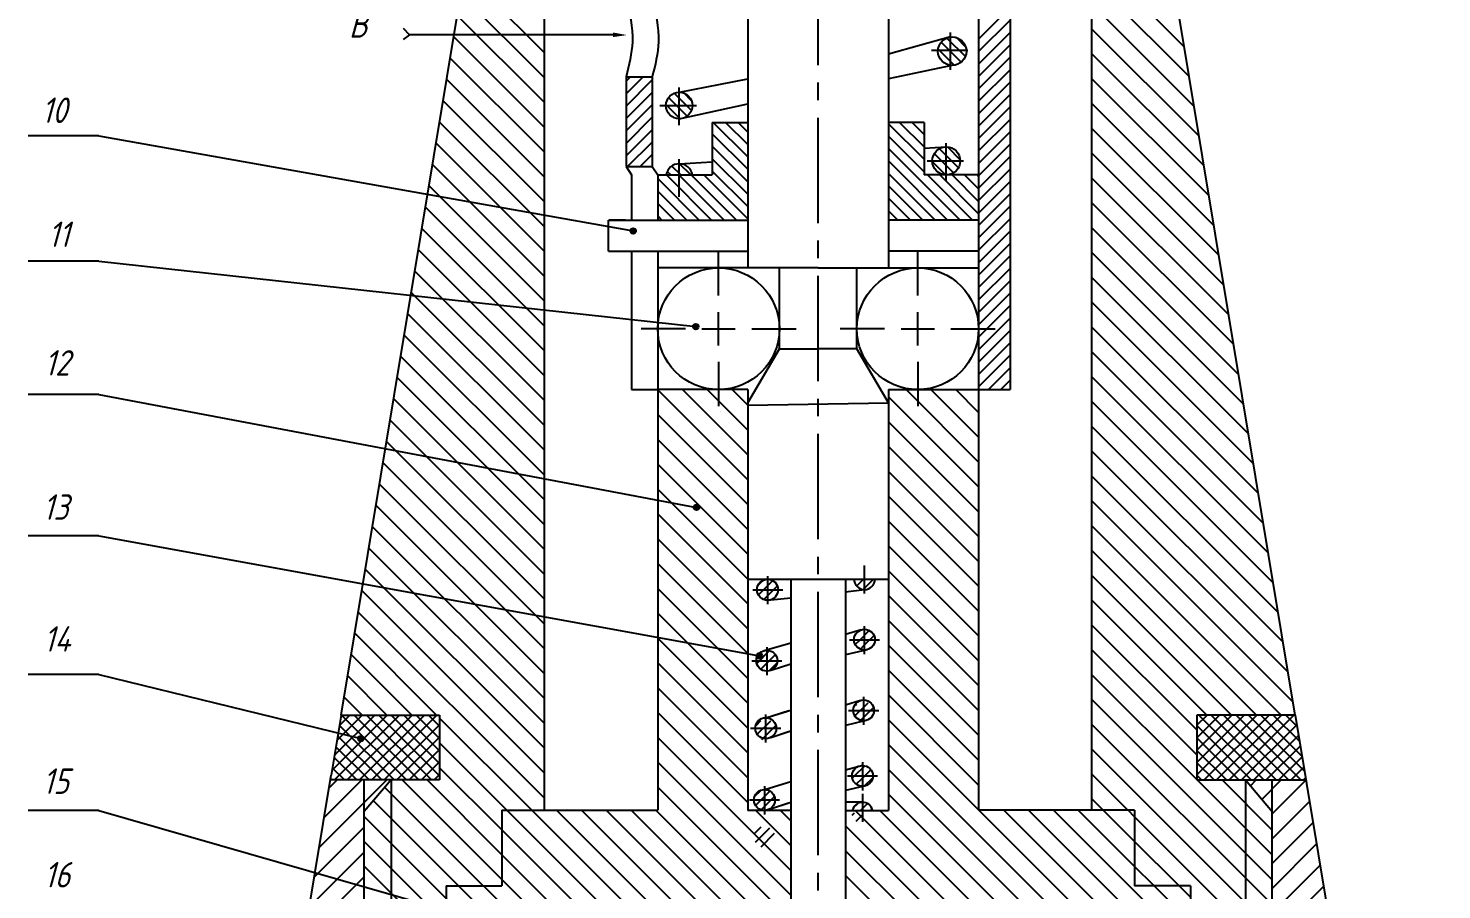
# Model space of a CAD drawing. Extents: x 8551 to 12754, y 3586 to 4451.
# Drawn here: x 8790.4 to 9045.9, y 3976.6 to 4132.4 of the extents above; entities that cross this region are included whole.
import ezdxf

# ---------------------------------------------------------------- set-up
doc = ezdxf.new("R2010")
doc.units = 0
doc.linetypes.add('CENTER2', pattern=[28.575, 19.05, -3.175, 3.175, -3.175])
doc.linetypes.add('HIDDEN2', pattern=[4.7625, 3.175, -1.5875])
for name, color, linetype in [('DUONGTAM', 3, 'CENTER2'), ('KHUAT', 2, 'HIDDEN2'), ('LIENDAM', 7, 'CONTINUOUS'), ('LIENMANH', 1, 'CONTINUOUS'), ('MATCAT', 5, 'CONTINUOUS'), ('TEXT', 6, 'CONTINUOUS')]:
    doc.layers.add(name, color=color, linetype=linetype)
doc.styles.add('CKT', font='Vnsimple.shx', dxfattribs={"width": 0.8, "height": 5})
pattern_1 = [(45, (8551.2714, 3597.9143), (-0.8980256, 0.8980256), [])]
pattern_2 = [(45, (8551.2714, 3598.2263), (-0.8980256, 0.8980256), [])]
pattern_3 = [(135, (8551.2714, 3598.2263), (-0.8980256, -0.8980256), [])]

msp = doc.modelspace()

# ---------------------------------------------------------------- hatches: boundary and pattern name
at = {"layer": 'KHUAT', "linetype": 'ByBlock'}
h = msp.add_hatch(dxfattribs=at)
h.set_pattern_fill('ANSI31', color=1, scale=0.5, style=0)
h.set_pattern_definition([(45, (8551.2714, 3598.2263), (-1.122532, 1.122532), [])])
h.paths.add_polyline_path([(8903.18, 4123.59), (8898.46, 4123.59), (8898.46, 4107.34), (8903.18, 4107.34)])
h = msp.add_hatch(dxfattribs=at)
h.set_pattern_fill('ANSI31', color=4, scale=0.5, angle=90, style=0)
h.set_pattern_definition([(135, (8551.2714, 3598.2263), (-1.122532, -1.122532), [])])
h.paths.add_polyline_path([(8904.18, 4105.84), (8904.18, 4097.68), (8920.46, 4097.68), (8920.46, 4115.35), (8914.05, 4115.35), (8914.05, 4105.84)])
h.paths.add_polyline_path([(8962.18, 4097.68), (8962.18, 4105.84), (8952.32, 4105.84), (8952.32, 4115.35), (8945.9, 4115.35), (8945.9, 4097.68)])
at = {"layer": 'LIENDAM'}
h = msp.add_hatch(dxfattribs=at)
h.set_pattern_fill('ANSI31', color=5, scale=0.4, angle=90, style=0)
h.set_pattern_definition(pattern_3)
h.paths.add_polyline_path([(8908.07, 4120.79, 0.414214), (8905.68, 4118.39), (8908.07, 4118.39)])
h.paths.add_polyline_path([(8910.47, 4118.39, 0.414214), (8908.07, 4120.79), (8908.07, 4118.39)])
h.paths.add_polyline_path([(8910.47, 4118.39), (8908.07, 4118.39), (8908.07, 4116.01), (8909.1, 4116.23, 0.288834)])
h.paths.add_polyline_path([(8908.03, 4116), (8908.07, 4116.01), (8908.07, 4118.39), (8905.68, 4118.39, 0.409111)])
h = msp.add_hatch(dxfattribs=at)
h.set_pattern_fill('ANSI31', color=5, scale=0.4, angle=90, style=0)
h.paths.add_polyline_path([(8908.07, 4107.84), (8908.07, 4105.84), (8910.43, 4105.84, 0.366544)])
h.paths.add_polyline_path([(8908.07, 4107.84, 0.366544), (8905.71, 4105.84), (8908.07, 4105.84)])
for points in [[(8900.24, 4095.72, 1), (8899.24, 4095.72, 1)], [(8911.55, 4078.42, 1), (8910.55, 4078.42, 1)], [(8911.68, 4045.74, 1), (8910.68, 4045.74, 1)], [(8923.06, 4018.89, 1), (8922.06, 4018.89, 1)], [(8851.04, 4003.94, 1), (8850.04, 4003.94, 1)]]:
    msp.add_hatch(color=6, dxfattribs=at).paths.add_polyline_path(points)
h = msp.add_hatch(dxfattribs=at)
h.set_pattern_fill('ANSI31', color=5, scale=0.4, style=0)
h.set_pattern_definition([(45, (8551.3014, 3599.5734), (-0.8980256, 0.8980256), [])])
h.paths.add_polyline_path([(8924.04, 4032.75), (8924.04, 4030.85), (8925.94, 4030.85, 0.414214)])
h.paths.add_polyline_path([(8924.04, 4032.75, 0.414214), (8922.14, 4030.85), (8924.04, 4030.85)])
h.paths.add_polyline_path([(8924.04, 4030.85), (8922.14, 4030.85, 0.414214), (8924.04, 4028.95)])
h.paths.add_polyline_path([(8925.94, 4030.85), (8924.04, 4030.85), (8924.04, 4028.95, 0.414214)])
h = msp.add_hatch(dxfattribs=at)
h.set_pattern_fill('ANSI31', color=5, scale=0.4, style=0)
h.paths.add_polyline_path([(8943.43, 4032.75), (8941.52, 4032.75), (8941.52, 4030.87, 0.418304)])
h.paths.add_polyline_path([(8939.67, 4032.75, 0.410135), (8941.52, 4030.87), (8941.52, 4032.75)])
h = msp.add_hatch(dxfattribs=at)
h.set_pattern_fill('ANSI31', color=5, scale=0.4, style=0)
h.set_pattern_definition(pattern_2)
h.paths.add_polyline_path([(8923.88, 4019.92), (8923.88, 4018.02), (8925.81, 4018.02, 0.418267)])
h.paths.add_polyline_path([(8925.81, 4018.02), (8923.88, 4018.02), (8923.88, 4016.12, 0.418267)])
h.paths.add_polyline_path([(8923.88, 4018.02), (8922.01, 4018.02, 0.410172), (8923.88, 4016.12)])
h.paths.add_polyline_path([(8923.88, 4019.92, 0.189948), (8922.59, 4019.39, -0.39363), (8923.06, 4018.89, -0.778854), (8922.12, 4018.65, 0.085384), (8922.01, 4018.02), (8923.88, 4018.02)])
h.paths.add_polyline_path([(8941.52, 4023.68), (8940.54, 4023.4, 0.255913), (8939.67, 4021.82), (8941.52, 4021.82)])
h.paths.add_polyline_path([(8941.58, 4023.7), (8941.52, 4023.68), (8941.52, 4021.82), (8943.43, 4021.82, 0.409111)])
h.paths.add_polyline_path([(8943.43, 4021.82), (8941.52, 4021.82), (8941.52, 4019.94, 0.418304)])
h = msp.add_hatch(dxfattribs=at)
h.set_pattern_fill('ANSI31', color=5, scale=0.4, style=0)
h.set_pattern_definition(pattern_2)
h.paths.add_polyline_path([(8941.52, 4021.82), (8939.67, 4021.82, 0.410135), (8941.52, 4019.94)])
h = msp.add_hatch(dxfattribs=at)
h.set_pattern_fill('ANSI31', color=5, scale=0.4, style=0)
h.set_pattern_definition(pattern_1)
h.paths.add_polyline_path([(8923.67, 4007.4), (8923.67, 4005.5), (8925.6, 4005.5, 0.418267)])
h.paths.add_polyline_path([(8923.67, 4007.4, 0.410172), (8921.8, 4005.5), (8923.67, 4005.5)])
h.paths.add_polyline_path([(8923.67, 4005.5), (8921.8, 4005.5, 0.410172), (8923.67, 4003.6)])
h.paths.add_polyline_path([(8925.6, 4005.5), (8923.67, 4005.5), (8923.67, 4003.6, 0.418267)])
h.paths.add_polyline_path([(8941.37, 4010.61, 0.410135), (8939.51, 4008.73), (8941.37, 4008.73)])
h.paths.add_polyline_path([(8941.37, 4010.61), (8941.37, 4008.73), (8943.28, 4008.73, 0.418304)])
h.paths.add_polyline_path([(8943.28, 4008.73), (8941.37, 4008.73), (8941.37, 4006.85, 0.418304)])
h.paths.add_polyline_path([(8941.37, 4008.73), (8939.51, 4008.73, 0.410135), (8941.37, 4006.85)])
h.paths.add_polyline_path([(8941.16, 3999.05), (8940.17, 3998.77, 0.255913), (8939.3, 3997.19), (8941.16, 3997.19)])
h.paths.add_polyline_path([(8941.22, 3999.07), (8941.16, 3999.05), (8941.16, 3997.19), (8943.07, 3997.19, 0.409111)])
h.paths.add_polyline_path([(8943.07, 3997.19), (8941.16, 3997.19), (8941.16, 3995.31, 0.418304)])
h = msp.add_hatch(dxfattribs=at)
h.set_pattern_fill('ANSI37', color=3, scale=0.5, style=0)
h.paths.add_polyline_path([(8864.76, 4008.19), (8846.98, 4008.19), (8845.18, 3997.31), (8845.04, 3996.45), (8864.76, 3996.45)])
h.paths.add_polyline_path([(9019.38, 4008.19), (9001.61, 4008.19), (9001.61, 3996.45), (9021.33, 3996.45)])
h = msp.add_hatch(dxfattribs=at)
h.set_pattern_fill('ANSI31', color=5, scale=0.4, style=0)
h.set_pattern_definition(pattern_1)
h.paths.add_polyline_path([(8941.16, 3997.19), (8939.3, 3997.19, 0.410135), (8941.16, 3995.31)])
h.paths.add_polyline_path([(8923.45, 3994.74), (8923.45, 3992.84), (8925.37, 3992.84, 0.418267)])
h.paths.add_polyline_path([(8923.45, 3994.74, 0.410172), (8921.57, 3992.84), (8923.45, 3992.84)])
h.paths.add_polyline_path([(8923.45, 3992.84), (8921.57, 3992.84, 0.410172), (8923.45, 3990.94)])
h.paths.add_polyline_path([(8925.37, 3992.84), (8923.45, 3992.84), (8923.45, 3990.94, 0.418267)])
h = msp.add_hatch(dxfattribs=at)
h.set_pattern_fill('ANSI31', color=5, scale=0.4, style=0)
h.set_pattern_definition([(45, (8551.2714, 3591.2585), (-0.8980256, 0.8980256), [])])
h.paths.add_polyline_path([(8941.16, 3990.53), (8939.3, 3990.53, 0.410135), (8941.16, 3988.65)])
h.paths.add_polyline_path([(8923.45, 3988.09), (8923.45, 3986.19), (8925.37, 3986.19, 0.418267)])
h.paths.add_polyline_path([(8923.45, 3988.09, 0.410172), (8921.57, 3986.19), (8923.45, 3986.19)])
h.paths.add_polyline_path([(8923.45, 3986.19), (8921.57, 3986.19, 0.410172), (8923.45, 3984.29)])
h.paths.add_polyline_path([(8925.37, 3986.19), (8923.45, 3986.19), (8923.45, 3984.29, 0.418267)])
h = msp.add_hatch(dxfattribs=at)
h.set_pattern_fill('ANSI31', color=5, scale=0.4, style=0)
h.paths.add_polyline_path([(8941.16, 3992.42), (8941.16, 3990.94), (8943.02, 3990.94, 0.354805)])
h.paths.add_polyline_path([(8939.35, 3990.94), (8941.16, 3990.94), (8941.16, 3992.42, 0.346975)])
at = {"layer": 'MATCAT'}
h = msp.add_hatch(dxfattribs=at)
h.set_pattern_fill('ANSI31', color=256, scale=0.4, angle=90, style=0)
h.set_pattern_definition(pattern_3)
h.paths.add_polyline_path([(8957.12, 4130.77), (8957.12, 4128.39), (8959.95, 4128.39, 0.424206)])
h.paths.add_polyline_path([(8957.12, 4130.77, 0.005477), (8957.07, 4130.76), (8956.35, 4130.56, 0.278609), (8954.82, 4128.39), (8957.12, 4128.39)])
h.paths.add_polyline_path([(8957.12, 4128.39), (8954.82, 4128.39, 0.017209), (8954.82, 4128.21, 0.384407), (8957.12, 4125.65)])
h.paths.add_polyline_path([(8959.96, 4128.21, 0.017209), (8959.95, 4128.39), (8957.12, 4128.39), (8957.12, 4125.65, 0.444661)])
h = msp.add_hatch(dxfattribs=at)
h.set_pattern_fill('ANSI31', color=256, scale=0.4, angle=90, style=0)
h.set_pattern_definition([(135, (8551.2714, 3596.6031), (-0.8980256, -0.8980256), [])])
h.paths.add_polyline_path([(8956.33, 4110.91), (8956.33, 4108.38), (8958.87, 4108.38, 0.414214)])
h.paths.add_polyline_path([(8956.33, 4110.91, 0.414214), (8953.8, 4108.38), (8956.33, 4108.38)])
h.paths.add_polyline_path([(8956.33, 4108.38), (8953.8, 4108.38, 0.414214), (8956.33, 4105.85)])
h.paths.add_polyline_path([(8956.33, 4105.85, 0.414214), (8958.87, 4108.38), (8956.33, 4108.38)])
h = msp.add_hatch(dxfattribs=at)
h.set_pattern_fill('ANSI31', color=256, angle=90, style=0)
h.set_pattern_definition([(135, (8551.2714, 3598.2263), (-2.245064, -2.245064), [])])
h.paths.add_polyline_path([(8962.18, 4067.03), (8945.9, 4067.03), (8945.9, 3990.94), (8938.14, 3990.94), (8938.14, 3971.9), (9000.44, 3971.9), (9000.44, 3977.29), (8990.36, 3977.29), (8990.36, 3991), (8962.18, 3991)])
h.paths.add_polyline_path([(8920.46, 4067.03), (8904.18, 4067.03), (8904.18, 3991), (8876, 3991), (8876, 3977.29), (8865.93, 3977.29), (8865.93, 3971.9), (8928.23, 3971.9), (8928.23, 3990.94), (8920.46, 3990.94)])

# ---------------------------------------------------------------- linework, layer by layer
at = {"layer": 'DUONGTAM'}
for p, q in [((8933.18, 3639.94), (8933.18, 4360.17)), ((8957.12, 4124.85), (8957.12, 4131.62)), ((8953.64, 4128.39), (8960.22, 4128.39)), ((8908.07, 4114.85), (8908.07, 4121.63)), ((8904.59, 4118.39), (8911.16, 4118.39)), ((8956.33, 4104.84), (8956.33, 4111.61)), ((8908.07, 4101.9), (8908.07, 4108.68)), ((8952.85, 4108.38), (8959.42, 4108.38)), ((8915.18, 4084.03), (8915.18, 4092.03)), ((8951.18, 4084.03), (8951.18, 4092.03)), ((8915.18, 4075.03), (8915.18, 4081.03)), ((8951.18, 4075.03), (8951.18, 4081.03)), ((8909.18, 4078.03), (8901.18, 4078.03)), ((8912.18, 4078.03), (8918.18, 4078.03)), ((8921.18, 4078.03), (8929.18, 4078.03)), ((8945.18, 4078.03), (8937.18, 4078.03)), ((8948.18, 4078.03), (8954.18, 4078.03)), ((8957.18, 4078.03), (8965.18, 4078.03)), ((8915.18, 4072.03), (8915.18, 4064.03)), ((8951.18, 4072.03), (8951.18, 4064.03))]:
    msp.add_line(p, q, dxfattribs=at)
at = {"layer": 'KHUAT', "color": 1, "linetype": 'ByBlock'}
for p, q in [((8962.18, 4130.37), (8967.9, 4136.09)), ((8962.18, 4128.13), (8967.9, 4133.85)), ((8962.18, 4125.88), (8967.9, 4131.6)), ((8962.18, 4123.64), (8967.9, 4129.36)), ((8962.18, 4121.39), (8967.9, 4127.11)), ((8962.18, 4119.15), (8967.9, 4124.87)), ((8962.18, 4116.9), (8967.9, 4122.62)), ((8962.18, 4114.66), (8967.9, 4120.38)), ((8962.18, 4112.41), (8967.9, 4118.13)), ((8962.18, 4110.17), (8967.9, 4115.89)), ((8962.18, 4107.92), (8967.9, 4113.64)), ((8962.18, 4105.68), (8967.9, 4111.4)), ((8962.18, 4103.43), (8967.9, 4109.15)), ((8962.18, 4101.19), (8967.9, 4106.91)), ((8962.18, 4098.94), (8967.9, 4104.66)), ((8962.18, 4096.7), (8967.9, 4102.42)), ((8962.18, 4094.45), (8967.9, 4100.17)), ((8962.18, 4092.21), (8967.9, 4097.93)), ((8962.18, 4089.96), (8967.9, 4095.68)), ((8962.18, 4087.72), (8967.9, 4093.44)), ((8962.18, 4085.47), (8967.9, 4091.19)), ((8962.18, 4083.23), (8967.9, 4088.95)), ((8962.18, 4080.98), (8967.9, 4086.7)), ((8962.18, 4078.74), (8967.9, 4084.46)), ((8962.18, 4076.49), (8967.9, 4082.21)), ((8962.18, 4074.25), (8967.9, 4079.97)), ((8962.18, 4072), (8967.9, 4077.72)), ((8962.18, 4069.76), (8967.9, 4075.48)), ((8962.18, 4067.51), (8967.9, 4073.23)), ((8963.95, 4067.03), (8967.9, 4070.99)), ((8966.2, 4067.03), (8967.9, 4068.74))]:
    msp.add_line(p, q, dxfattribs=at)
at = {"layer": 'LIENDAM'}
for p, q in [((8846.98, 4008.19), (8893.54, 4288.94)), ((9019.38, 4008.19), (8972.83, 4288.94)), ((8920.46, 4221.67), (8920.46, 4089.03)), ((8945.9, 4221.67), (8945.9, 4089.03)), ((8967.9, 4221.67), (8967.9, 4067.03)), ((8962.18, 4189.92), (8962.18, 4067.03)), ((8883.7, 3991), (8883.7, 4146.07)), ((8982.66, 3990.93), (8982.66, 4146.07)), ((8957.12, 4130.78), (8945.9, 4127.67)), ((8959.52, 4128.35), (8959.52, 4128.35)), ((8957.34, 4125.64), (8945.9, 4123.21)), ((8957.34, 4125.64), (8945.9, 4123.21)), ((8898.46, 4123.59), (8898.46, 4107.34)), ((8898.46, 4123.59), (8903.18, 4123.59)), ((8903.18, 4123.59), (8903.18, 4107.34)), ((8908.11, 4120.79), (8920.46, 4123.24)), ((8908.03, 4116), (8920.46, 4118.71)), ((8910.47, 4118.35), (8910.47, 4118.35)), ((8914.05, 4115.35), (8914.05, 4105.84)), ((8914.05, 4115.35), (8920.46, 4115.35)), ((8952.32, 4115.35), (8945.9, 4115.35)), ((8952.32, 4115.35), (8952.32, 4105.84)), ((8952.32, 4110.66), (8956.33, 4110.91)), ((8908.07, 4107.84), (8914.05, 4108.22)), ((8958.73, 4108.34), (8958.73, 4108.34)), ((8898.46, 4107.34), (8903.18, 4107.34)), ((8898.46, 4107.34), (8899.46, 4105.84)), ((8899.46, 4105.84), (8899.46, 4097.68)), ((8903.18, 4107.34), (8904.18, 4105.84)), ((8904.18, 4105.84), (8914.05, 4105.84)), ((8904.18, 4105.84), (8904.18, 4097.68)), ((8910.47, 4105.4), (8910.47, 4105.4)), ((8962.18, 4105.84), (8952.32, 4105.84)), ((8895.28, 4097.68), (8920.46, 4097.68)), ((8895.28, 4092.03), (8895.28, 4097.68)), ((8898.46, 4097.68), (8898.46, 4097.68)), ((8903.18, 4097.68), (8903.18, 4097.68)), ((8962.18, 4097.68), (8945.9, 4097.68)), ((8895.28, 4092.03), (8920.46, 4092.03)), ((8899.46, 4092.03), (8899.46, 4067.03)), ((8904.18, 4092.03), (8904.18, 4067.03)), ((8962.18, 4092.03), (8945.9, 4092.03)), ((8933.18, 4089.03), (8904.18, 4089.03)), ((8926.18, 4074.39), (8926.18, 4089.03)), ((8933.18, 4089.03), (8962.18, 4089.03)), ((8940.18, 4074.39), (8940.18, 4089.03)), ((8920.46, 4064.61), (8926.18, 4074.39)), ((8926.18, 4074.39), (8933.18, 4074.39)), ((8940.18, 4074.39), (8933.18, 4074.39)), ((8945.9, 4064.61), (8940.18, 4074.39)), ((8899.46, 4067.03), (8904.18, 4067.03)), ((8920.46, 4067.03), (8904.18, 4067.03)), ((8904.18, 4067.03), (8904.18, 3991)), ((8920.46, 4067.03), (8920.46, 3990.94)), ((8945.9, 4067.03), (8962.2, 4067.03)), ((8945.9, 4067.03), (8945.9, 3990.94)), ((8962.18, 4067.03), (8962.18, 3991)), ((8962.2, 4067.03), (8967.9, 4067.03)), ((8920.46, 4064.2), (8945.9, 4064.61)), ((8920.52, 4032.75), (8945.72, 4032.75)), ((8928.23, 4032.68), (8928.23, 3939.24)), ((8938.14, 4032.68), (8938.14, 3939.24)), ((8924.04, 4028.95), (8928.23, 4029.41)), ((8925.94, 4030.82), (8925.94, 4030.82)), ((8925.94, 4030.82), (8925.94, 4030.82)), ((8925.94, 4030.82), (8925.94, 4030.82)), ((8938.14, 4030.49), (8941.55, 4030.87)), ((8940.92, 4023.59), (8938.14, 4022.73)), ((8923.44, 4019.87), (8928.23, 4021.23)), ((8942.01, 4019.99), (8938.14, 4019.06)), ((8924.85, 4016.37), (8928.23, 4017.48)), ((8924.85, 4016.37), (8928.05, 4017.42)), ((8924.85, 4016.37), (8928.05, 4017.42)), ((8924.85, 4016.37), (8928.05, 4017.42)), ((8925.81, 4017.98), (8925.81, 4017.98)), ((8925.81, 4017.98), (8925.81, 4017.98)), ((8925.81, 4017.98), (8925.81, 4017.98)), ((8925.81, 4017.98), (8925.81, 4017.98)), ((8925.81, 4017.98), (8925.81, 4017.98)), ((8925.81, 4017.98), (8925.81, 4017.98)), ((8925.81, 4017.98), (8925.81, 4017.98)), ((8925.81, 4017.98), (8925.81, 4017.98)), ((8925.81, 4017.98), (8925.81, 4017.98)), ((8925.81, 4017.98), (8925.81, 4017.98)), ((8925.81, 4017.98), (8925.81, 4017.98)), ((8925.81, 4017.98), (8925.81, 4017.98)), ((8940.85, 4010.83), (8938.14, 4009.99)), ((8846.98, 4008.19), (8845.18, 3997.31)), ((8846.98, 4008.19), (8864.76, 4008.19)), ((8864.76, 4008.19), (8864.76, 3996.45)), ((8923.73, 4007.71), (8928.23, 4009.09)), ((8923.73, 4007.71), (8927.88, 4008.99)), ((8923.73, 4007.71), (8927.88, 4008.99)), ((8923.73, 4007.71), (8927.88, 4008.99)), ((9001.61, 4008.19), (9001.61, 3996.45)), ((9019.38, 4008.19), (9001.61, 4008.19)), ((9019.38, 4008.19), (9045.87, 3848.02)), ((8925.6, 4005.78), (8925.6, 4005.78)), ((8925.6, 4005.78), (8925.6, 4005.78)), ((8925.6, 4005.78), (8925.6, 4005.78)), ((8925.6, 4005.78), (8925.6, 4005.78)), ((8925.6, 4005.78), (8925.6, 4005.78)), ((8925.6, 4005.78), (8925.6, 4005.78)), ((8925.6, 4005.78), (8925.6, 4005.78)), ((8925.6, 4005.78), (8925.6, 4005.78)), ((8925.6, 4005.78), (8925.6, 4005.78)), ((8925.6, 4005.78), (8925.6, 4005.78)), ((8925.6, 4005.78), (8925.6, 4005.78)), ((8925.6, 4005.78), (8925.6, 4005.78)), ((8941.84, 4007.21), (8938.14, 4006.32)), ((8924.63, 4004.16), (8928.23, 4005.34)), ((8924.63, 4004.16), (8927.84, 4005.22)), ((8924.63, 4004.16), (8927.84, 4005.22)), ((8924.63, 4004.16), (8927.84, 4005.22)), ((8941.22, 3999.07), (8938.14, 3998.2)), ((8828.69, 3897.85), (8845.18, 3997.31)), ((8864.76, 3996.45), (8845.04, 3996.45)), ((8855.99, 3996.45), (8851.15, 3990.76)), ((8923.51, 3994.74), (8928.23, 3996.19)), ((8923.51, 3994.74), (8927.66, 3996.02)), ((8923.51, 3994.74), (8927.66, 3996.02)), ((8923.51, 3994.74), (8927.66, 3996.02)), ((8941.52, 3995.34), (8938.14, 3994.53)), ((9001.61, 3996.45), (9021.33, 3996.45)), ((9010.38, 3996.45), (9015.22, 3990.76)), ((8925.37, 3992.81), (8925.37, 3992.81)), ((8925.37, 3992.81), (8925.37, 3992.81)), ((8925.37, 3992.81), (8925.37, 3992.81)), ((8925.37, 3992.81), (8925.37, 3992.81)), ((8925.37, 3992.81), (8925.37, 3992.81)), ((8925.37, 3992.81), (8925.37, 3992.81)), ((8925.37, 3992.81), (8925.37, 3992.81)), ((8925.37, 3992.81), (8925.37, 3992.81)), ((8925.37, 3992.81), (8925.37, 3992.81)), ((8925.37, 3992.81), (8925.37, 3992.81)), ((8925.37, 3992.81), (8925.37, 3992.81)), ((8925.37, 3992.81), (8925.37, 3992.81)), ((8851.15, 3942.56), (8851.15, 3990.76)), ((8876, 3991), (8904.18, 3991)), ((8876, 3991), (8876, 3977.29)), ((8928.23, 3990.94), (8920.46, 3990.94)), ((8924.41, 3991.2), (8928.23, 3992.45)), ((8924.41, 3991.2), (8927.62, 3992.25)), ((8924.41, 3991.2), (8927.62, 3992.25)), ((8924.41, 3991.2), (8927.62, 3992.25)), ((8941.19, 3992.42), (8938.14, 3992.42)), ((8938.14, 3990.94), (8945.9, 3990.94)), ((8990.36, 3991), (8962.18, 3991)), ((8990.36, 3991), (8990.36, 3977.29)), ((9015.22, 3942.56), (9015.22, 3990.76)), ((8865.93, 3977.29), (8876, 3977.29)), ((8865.93, 3977.29), (8865.93, 3934.68)), ((9000.44, 3977.29), (8990.36, 3977.29)), ((9000.44, 3977.29), (9000.44, 3934.68))]:
    msp.add_line(p, q, dxfattribs=at)
at = {"layer": 'LIENDAM', "color": 1}
for p, q in [((8908.03, 4116), (8908.03, 4116)), ((8908.03, 4103.05), (8908.03, 4103.05)), ((8898.33, 4097.68), (8895.38, 4097.68)), ((8915.45, 4063.12), (8915.45, 4063.12))]:
    msp.add_line(p, q, dxfattribs=at)
at = {"layer": 'LIENDAM', "color": 3, "linetype": 'CENTER2'}
for p, q in [((8941.52, 4035.22), (8941.52, 4030.14)), ((8924.04, 4033.32), (8924.04, 4028.24)), ((8921.35, 4030.82), (8926.8, 4030.82)), ((8941.52, 4024.29), (8941.52, 4019.21)), ((8938.82, 4021.82), (8944.27, 4021.82)), ((8923.88, 4020.49), (8923.88, 4015.41)), ((8921.18, 4018.02), (8926.63, 4018.02)), ((8941.37, 4011.51), (8941.37, 4006.44)), ((8923.67, 4008.28), (8923.67, 4003.21)), ((8938.67, 4009.04), (8944.12, 4009.04)), ((8920.97, 4005.81), (8926.42, 4005.81)), ((8941.16, 3999.66), (8941.16, 3994.58)), ((8923.45, 3995.32), (8923.45, 3990.24)), ((8938.46, 3997.19), (8943.91, 3997.19)), ((8920.75, 3992.84), (8926.2, 3992.84)), ((8941.16, 3993.95), (8941.16, 3988.87))]:
    msp.add_line(p, q, dxfattribs=at)
at = {"layer": 'LIENDAM'}
for centre, radius in [((8957.39, 4128.21), 2.57), ((8908.07, 4118.39), 2.4), ((8956.33, 4108.38), 2.53), ((8915.18, 4078.03), 11), ((8951.18, 4078.03), 11), ((8924.04, 4030.85), 1.9), ((8941.55, 4021.82), 1.88), ((8923.91, 4018.02), 1.9), ((8923.91, 4018.02), 1.9), ((8923.91, 4018.02), 1.9), ((8941.4, 4009.04), 1.88), ((8923.7, 4005.81), 1.9), ((8923.7, 4005.81), 1.9), ((8923.7, 4005.81), 1.9), ((8923.7, 4005.81), 1.9), ((8941.19, 3997.19), 1.88), ((8923.47, 3992.84), 1.9), ((8923.47, 3992.84), 1.9), ((8923.47, 3992.84), 1.9), ((8923.47, 3992.84), 1.9)]:
    msp.add_circle(centre, radius, dxfattribs=at)
at = {"layer": 'LIENDAM', "color": 6}
for centre in [(8899.74, 4095.72), (8911.05, 4078.42), (8911.18, 4045.74), (8922.56, 4018.89), (8850.54, 4003.94)]:
    msp.add_circle(centre, 0.5, dxfattribs=at)
at = {"layer": 'LIENDAM'}
for centre, radius, start, end in [((8908.07, 4105.45), 2.4, 9.4796, 170.5204), ((8941.55, 4032.75), 1.88, 180, 0), ((8941.19, 3990.53), 1.88, 12.6591, 167.3409)]:
    msp.add_arc(centre, radius, start, end, dxfattribs=at)
for points in [[(8898.46, 4137.86), (8899.6, 4129.89), (8898.46, 4123.59)], [(8903.18, 4137.86), (8904.32, 4129.89), (8903.18, 4123.59)]]:
    msp.add_spline(points, degree=3, dxfattribs=at)
at = {"layer": 'LIENMANH'}
for p, q in [((8851.15, 3990.76), (8851.15, 3996.45)), ((8855.99, 3996.45), (8855.99, 3938.21)), ((9010.38, 3996.45), (9010.46, 3938.28)), ((9015.22, 3990.33), (9015.22, 3996.45))]:
    msp.add_line(p, q, dxfattribs=at)
at = {"layer": 'MATCAT', "color": 5, "linetype": 'ByBlock'}
for p, q in [((8999.35, 4128.99), (8982.66, 4145.68)), ((8883.7, 4127.9), (8869.23, 4142.37)), ((9000.25, 4123.61), (8982.66, 4141.19)), ((8883.7, 4123.41), (8868.59, 4138.52)), ((9001.14, 4118.23), (8982.66, 4136.7)), ((8883.7, 4118.92), (8867.96, 4134.67)), ((8883.7, 4114.43), (8867.32, 4130.81)), ((9002.03, 4112.84), (8982.66, 4132.21)), ((8883.7, 4109.94), (8866.68, 4126.96)), ((9002.92, 4107.46), (8982.66, 4127.72)), ((8883.7, 4105.45), (8866.04, 4123.11)), ((9003.82, 4102.08), (8982.66, 4123.23)), ((8883.7, 4100.96), (8865.4, 4119.26)), ((9004.71, 4096.7), (8982.66, 4118.74)), ((8883.7, 4096.47), (8864.76, 4115.41)), ((9005.6, 4091.31), (8982.66, 4114.25)), ((8883.7, 4091.98), (8864.12, 4111.56)), ((8883.7, 4087.49), (8863.49, 4107.71)), ((9006.49, 4085.93), (8982.66, 4109.76)), ((9007.39, 4080.55), (8982.66, 4105.27)), ((8883.7, 4083), (8862.85, 4103.85)), ((8883.7, 4078.51), (8862.21, 4100)), ((9008.28, 4075.17), (8982.66, 4100.78)), ((8883.7, 4074.02), (8861.57, 4096.15)), ((9009.17, 4069.78), (8982.66, 4096.29)), ((8883.7, 4069.53), (8860.93, 4092.3)), ((9010.06, 4064.4), (8982.66, 4091.8)), ((8883.7, 4065.04), (8860.29, 4088.45)), ((9010.96, 4059.02), (8982.66, 4087.31)), ((8883.7, 4060.55), (8859.65, 4084.6)), ((9011.85, 4053.64), (8982.66, 4082.82)), ((8883.7, 4056.06), (8859.02, 4080.75)), ((9012.74, 4048.25), (8982.66, 4078.33)), ((8883.7, 4051.57), (8858.38, 4076.89)), ((8883.7, 4047.08), (8857.74, 4073.04)), ((9013.63, 4042.87), (8982.66, 4073.84)), ((9014.53, 4037.49), (8982.66, 4069.35)), ((8883.7, 4042.59), (8857.1, 4069.19)), ((8883.7, 4038.1), (8856.46, 4065.34)), ((9015.42, 4032.1), (8982.66, 4064.86)), ((8883.7, 4033.61), (8855.82, 4061.49)), ((9016.31, 4026.72), (8982.66, 4060.37)), ((8883.7, 4029.12), (8855.18, 4057.64)), ((9017.2, 4021.34), (8982.66, 4055.88)), ((8883.7, 4024.63), (8854.54, 4053.78)), ((8883.7, 4020.14), (8853.91, 4049.93)), ((9018.1, 4015.96), (8982.66, 4051.39)), ((9018.99, 4010.57), (8982.66, 4046.9)), ((8883.7, 4015.65), (8853.27, 4046.08)), ((8883.7, 4011.16), (8852.63, 4042.23)), ((9016.88, 4008.19), (8982.66, 4042.41)), ((8883.7, 4006.67), (8851.99, 4038.38)), ((9012.39, 4008.19), (8982.66, 4037.92)), ((8883.7, 4002.18), (8851.35, 4034.53)), ((9007.9, 4008.19), (8982.66, 4033.43)), ((8883.7, 3997.68), (8850.71, 4030.68)), ((9003.41, 4008.19), (8982.66, 4028.94)), ((8883.7, 3993.19), (8850.07, 4026.82)), ((9001.61, 4005.5), (8982.66, 4024.45)), ((8864.22, 4008.19), (8849.44, 4022.97)), ((8859.73, 4008.19), (8848.8, 4019.12)), ((9001.61, 4001.01), (8982.66, 4019.96)), ((8855.24, 4008.19), (8848.16, 4015.27)), ((9001.61, 3996.52), (8982.66, 4015.47)), ((8850.75, 4008.19), (8847.52, 4011.42)), ((9015.22, 3978.42), (8982.66, 4010.98)), ((8881.41, 3991), (8864.76, 4007.65)), ((9015.22, 3973.93), (8982.66, 4006.49)), ((8876.92, 3991), (8864.76, 4003.16)), ((9015.22, 3969.44), (8982.66, 4002)), ((8876, 3987.42), (8864.76, 3998.67)), ((8876, 3978.44), (8858, 3996.45)), ((8876, 3982.93), (8862.49, 3996.45)), ((8989.17, 3991), (8982.66, 3997.51)), ((9015.22, 3982.91), (9001.69, 3996.45)), ((9015.22, 3987.4), (9006.18, 3996.45)), ((8872.66, 3977.29), (8854.85, 3995.11)), ((8984.68, 3991), (8982.66, 3993.02)), ((8868.17, 3977.29), (8852.79, 3992.68)), ((8865.93, 3975.05), (8851.15, 3989.83)), ((9015.22, 3964.95), (8990.36, 3989.81)), ((8865.93, 3970.56), (8851.15, 3985.34)), ((8998.39, 3977.29), (8990.36, 3985.32)), ((8865.93, 3966.07), (8851.15, 3980.85)), ((8993.9, 3977.29), (8990.36, 3980.83))]:
    msp.add_line(p, q, dxfattribs=at)
at = {"layer": 'MATCAT', "color": 1}
for p, q in [((8859.35, 4131.17), (8858.18, 4130.34)), ((8859.35, 4131.17), (8858.21, 4132.33)), ((8896.11, 4131.17), (8859.35, 4131.17))]:
    msp.add_line(p, q, dxfattribs=at)
at = {"layer": 'MATCAT', "linetype": 'Continuous'}
for p, q in [((8843.02, 3984.26), (8855.2, 3996.45)), ((8843.91, 3989.65), (8850.71, 3996.45)), ((8844.8, 3995.03), (8846.22, 3996.45)), ((9011.29, 3995.38), (9012.35, 3996.45)), ((9013.35, 3992.95), (9016.84, 3996.45)), ((9015.22, 3990.33), (9021.33, 3996.44)), ((9015.22, 3985.84), (9021.96, 3992.59)), ((8842.12, 3978.88), (8851.15, 3987.91)), ((9015.22, 3981.35), (9022.6, 3988.73)), ((8841.23, 3973.5), (8851.15, 3983.42)), ((9015.22, 3976.86), (9023.24, 3984.88)), ((9015.22, 3972.37), (9023.88, 3981.03)), ((8840.34, 3968.12), (8851.15, 3978.93)), ((9015.22, 3967.88), (9024.51, 3977.18))]:
    msp.add_line(p, q, dxfattribs=at)
at = {"layer": 'MATCAT', "color": 1}
msp.add_solid([(8896.11, 4131.59), (8896.1, 4130.76), (8898.61, 4131.13)], dxfattribs=at)
at = {"layer": 'TEXT', "color": 0}
for p, q in [((8803.18, 4112.9), (8790.42, 4112.9)), ((8803.18, 4090.26), (8790.42, 4090.26)), ((8803.18, 4066.16), (8790.42, 4066.16)), ((8803.18, 4040.59), (8790.42, 4040.59)), ((8803.18, 4015.51), (8790.42, 4015.51)), ((8803.18, 3990.92), (8790.42, 3990.92))]:
    msp.add_line(p, q, dxfattribs=at)
at = {"layer": 'TEXT', "color": 6}
for p, q in [((8803.18, 4112.9), (8899.74, 4095.72)), ((8803.18, 4090.26), (8911.05, 4078.42)), ((8803.18, 4066.16), (8911.18, 4045.74)), ((8803.18, 4040.59), (8922.56, 4018.89)), ((8803.18, 4015.51), (8850.54, 4003.94)), ((8803.18, 3990.92), (8904.1, 3961.98))]:
    msp.add_line(p, q, dxfattribs=at)

# ---------------------------------------------------------------- texts
at = {"layer": 'TEXT', "style": 'CKT', "oblique": 15, "width": 0.8}
msp.add_text('B', height=4.61, rotation=359.7334, dxfattribs=at).set_placement((8848.39, 4130.66))
at = {"layer": 'TEXT', "color": 6, "style": 'CKT', "oblique": 15, "width": 0.8}
for s, p in [('10', (8792.82, 4115.25)), ('11', (8794, 4092.82)), ('12', (8793.34, 4069.57)), ('13', (8793.05, 4043.5)), ('14', (8793.2, 4019.67)), ('15', (8793.03, 3993.95)), ('16 ', (8793.27, 3977.03))]:
    msp.add_text(s, height=4.61, rotation=359.7334, dxfattribs=at).set_placement(p)

doc.saveas('drawing.dxf')
